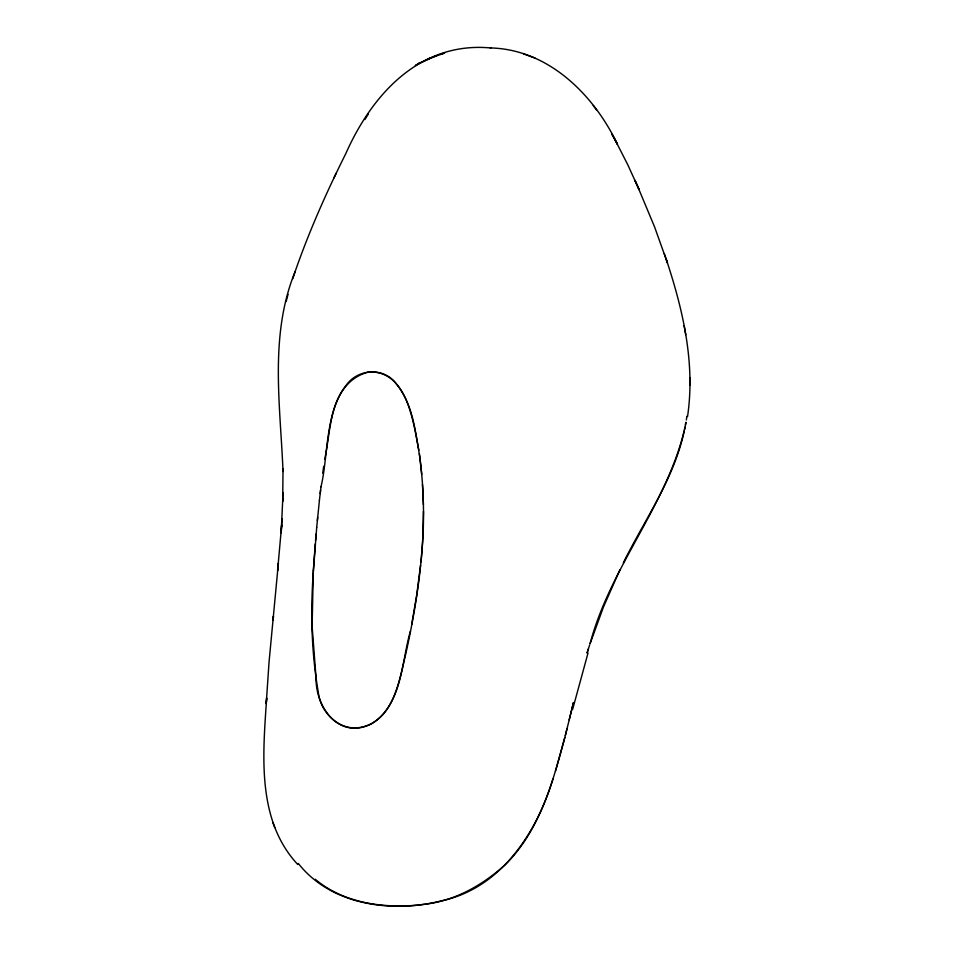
<?xml version="1.0" encoding="UTF-8"?>
<svg xmlns="http://www.w3.org/2000/svg" width="954" height="954" viewBox="0 0 954 954"><rect width="100%" height="100%" fill="white"/><g stroke="black" fill="none" stroke-linecap="round" stroke-linejoin="round"><path stroke-width="1.43" d="M283.028 468.808L282.694 501.363L282.861 492.562M282.742 499.18L281.18 532.821L281.68 524.915L277.59 570.814M422.849 538.426C424.339 511.356 423.266 484.179 419.879 457.288C415.324 432.4 413.32 404.77 396.673 384.438C384.45 366.67 357.511 368.459 345.789 385.786C329.38 406.535 330.036 434.642 324.694 459.411M313.234 573.819L312.125 626.373L316.024 677.376M313.425 570.48C310.384 611.228 311.362 652.345 318.362 692.652C320.663 712.292 338.563 730.597 359.145 727.604C393.215 722.25 399.058 681.359 405.808 653.788C414.203 615.795 420.678 577.265 422.753 538.366M281.585 526.584L282.05 518.571M313.162 573.843L316.704 527.3M313.353 570.492L315.261 543.911M315.536 540.608L316.108 533.99M316.716 527.323L319.423 500.301M317.336 520.622L317.658 517.247M421.06 561.834L422.658 541.8L423.493 511.368M420.535 565.054L416.755 594.736L411.687 624.512M277.626 570.003L278.389 563.11L269.04 662.171L266.226 703.694L266.655 698.03C262.994 754.113 256.244 819.856 297.743 864.479M319.411 500.337L320.997 486.731M320.186 493.516L320.58 490.117M320.973 486.778C330.084 450.3 322.726 384.152 368.59 371.988C407.251 370.116 413.225 422.252 418.889 450.3M686.367 419.963L686.844 416.23M687.536 416.6C695.728 361.268 682.027 305.662 664.294 253.549M322.726 473.16L323.68 466.315M686.045 422.455C669.78 502.245 610.751 565.018 590.061 643.711M684.531 429.682L684.96 427.237M685.389 424.78L685.819 422.336M410.423 631.095C401.229 662.66 402.373 704.791 371.213 723.979C339.064 740.113 315.13 707.009 316.072 677.268M684.256 430.898C674.061 478.908 644.737 519.417 623.367 562.753M569.192 719.876L573.426 702.645M573.485 702.502L565.281 735.784M490.893 47.962C420.094 41.296 372.179 94.029 345.777 153.666C326.662 191.909 309.227 231.095 295.156 271.496C269.147 335.367 280.393 404.83 283.016 471.538M565.257 735.689L567.058 728.51M572.615 709.442L588.034 652.965M564.899 737.132C552.855 782.328 539.594 830.529 505.465 864.503C483.07 884.775 455.356 900.767 424.924 904.237M564.911 737.227L555.478 771.106M286.14 301.559L288.072 294.285M587.092 652.906L589.632 645.011M587.151 652.798L588.403 648.875M295.156 271.496L292.806 278.64M590.097 643.676L603.512 606.863L619.826 569.955M552.903 779.144C536.577 833.08 500.695 888.114 442.06 900.683C392.774 913.372 331.443 905.68 298.304 863.453M336.142 173.306L333.888 178.028M368.304 114.075L364.893 119.524M415.312 65.48L419.438 63.179L416.099 65.039M436.407 55.69L418.651 63.596L429.884 58.206L429.109 58.54L444.659 53.019L440.128 54.426M423.922 904.38L416.874 905.203M415.861 905.298C380.849 908.125 342.868 902.496 315.249 879.278M490.189 47.927C548.228 49.203 593.758 94.553 617.488 144.34L611.991 134.323L614.734 139.189M523.663 53.937L535.027 58.039M596.763 110.27L593.221 105.489M614.853 139.427L627.792 164.78L639.12 189.703L634.911 180.258L636.926 184.694M637.177 185.255L654.539 226.825L667.454 262.946L666.083 258.737M272.939 822.67L274.74 827.607M684.113 325.696L685.747 334.723M419.378 453.734L421.728 474.448M422.491 484.584L423.397 504.642M689.921 377.581L689.849 384.856L689.921 377.581M273.44 616.356L273.094 620.064L273.44 616.356"/></g></svg>
